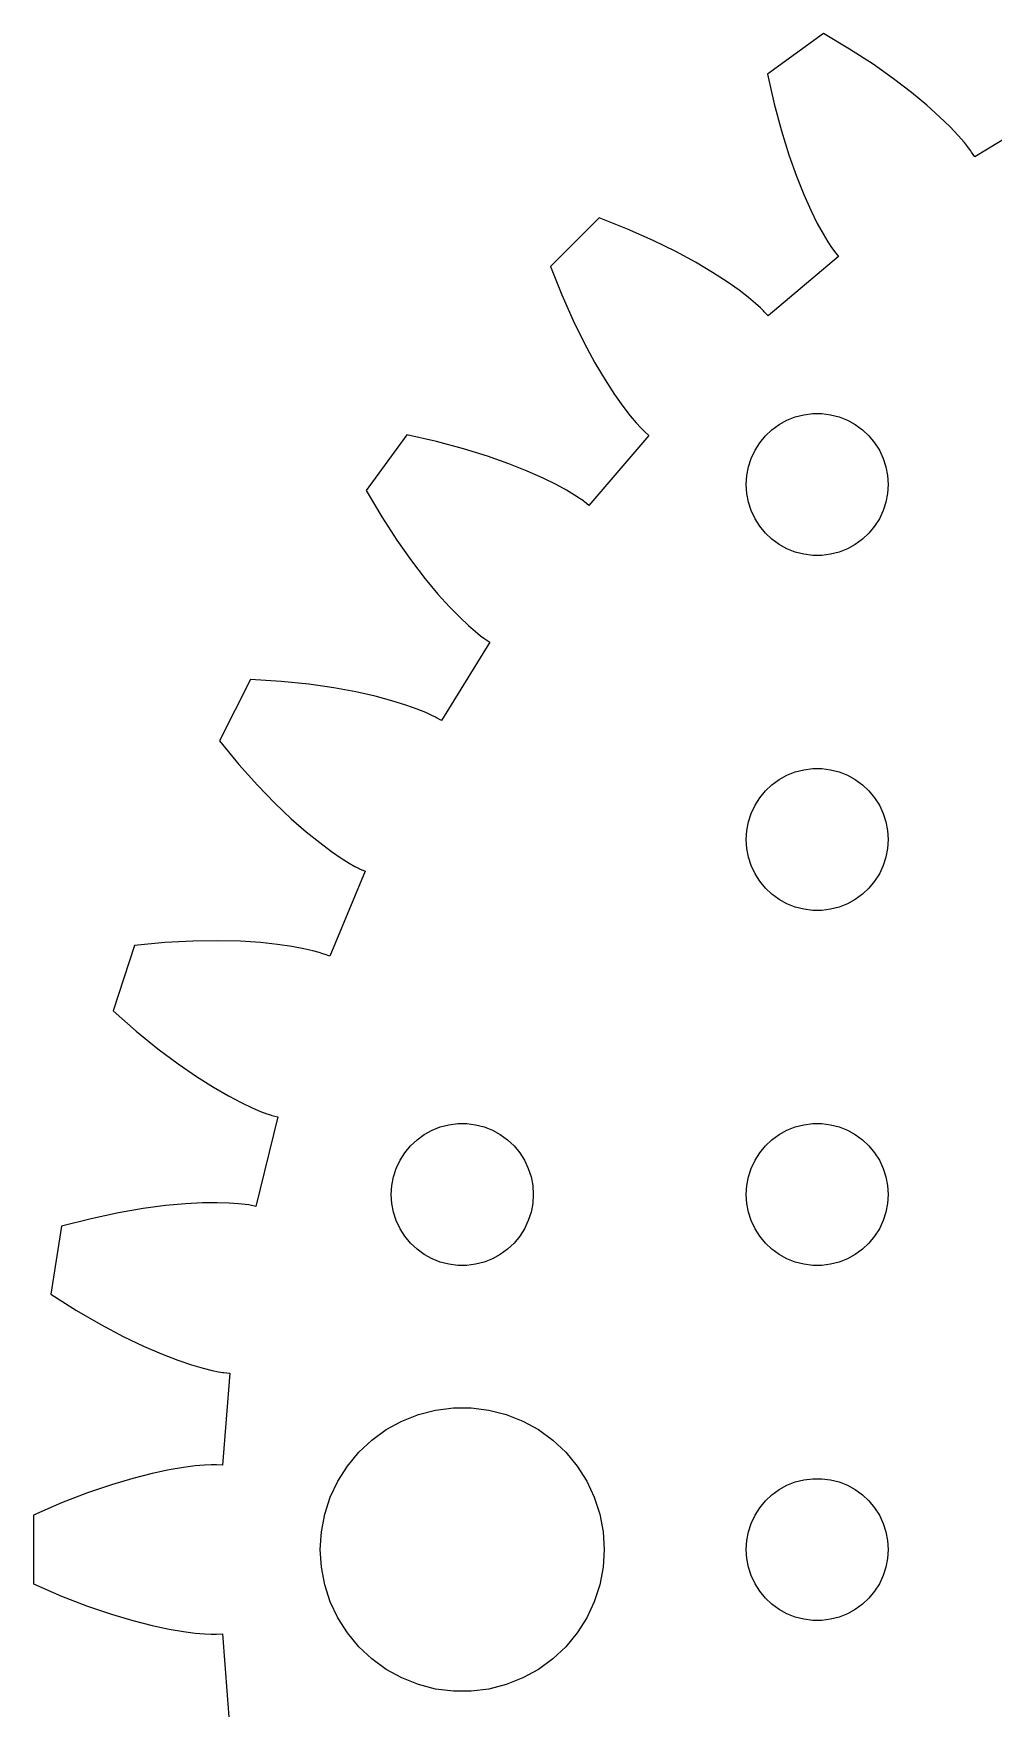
# Model space of a CAD drawing. Header units: metres. Extents: x -39 to 39, y 71 to 259.
# Drawn here: x -39.06 to -18.78, y 216.64 to 252.03 of the extents above; entities that cross this region are included whole.
import ezdxf

# ---------------------------------------------------------------- set-up
doc = ezdxf.new("R2010")
doc.units = ezdxf.units.M

msp = doc.modelspace()

# ---------------------------------------------------------------- linework, layer by layer
for p, q in [((-22.3703, 252.028), (-23.5472, 251.172)), ((-21.8155, 251.699), (-22.3703, 252.028)), ((-21.3214, 251.38), (-21.8155, 251.699)), ((-20.8862, 251.073), (-21.3214, 251.38)), ((-23.5472, 251.172), (-23.4064, 250.543)), ((-20.508, 250.783), (-20.8862, 251.073)), ((-23.4064, 250.543), (-23.2551, 249.975)), ((-20.1848, 250.514), (-20.508, 250.783)), ((-19.9142, 250.27), (-20.1848, 250.514)), ((-19.6936, 250.055), (-19.9142, 250.27)), ((-17.5079, 250.431), (-19.1696, 249.421)), ((-23.2551, 249.975), (-23.0978, 249.466)), ((-19.5202, 249.872), (-19.6936, 250.055)), ((-19.3912, 249.724), (-19.5202, 249.872)), ((-19.3032, 249.615), (-19.3912, 249.724)), ((-19.253, 249.547), (-19.3032, 249.615)), ((-19.2371, 249.524), (-19.253, 249.547)), ((-19.1696, 249.421), (-19.2371, 249.524)), ((-23.0978, 249.466), (-22.939, 249.017)), ((-22.939, 249.017), (-22.7832, 248.626)), ((-22.7832, 248.626), (-22.6349, 248.294)), ((-27.105, 248.134), (-28.1337, 247.105)), ((-26.5058, 247.896), (-27.105, 248.134)), ((-22.6349, 248.294), (-22.4982, 248.017)), ((-25.9677, 247.658), (-26.5058, 247.896)), ((-22.4982, 248.017), (-22.3775, 247.796)), ((-22.3775, 247.796), (-22.2769, 247.627)), ((-25.4899, 247.423), (-25.9677, 247.658)), ((-25.071, 247.196), (-25.4899, 247.423)), ((-22.2769, 247.627), (-22.2003, 247.51)), ((-22.2003, 247.51), (-22.1517, 247.441)), ((-22.1517, 247.441), (-22.1346, 247.419)), ((-22.1346, 247.419), (-22.0529, 247.318)), ((-28.1337, 247.105), (-27.8963, 246.506)), ((-24.7098, 246.981), (-25.071, 247.196)), ((-22.0529, 247.318), (-23.536, 246.06)), ((-24.4043, 246.782), (-24.7098, 246.981)), ((-24.1527, 246.604), (-24.4043, 246.782)), ((-27.8963, 246.506), (-27.6578, 245.968)), ((-23.9529, 246.45), (-24.1527, 246.604)), ((-23.8023, 246.324), (-23.9529, 246.45)), ((-23.6983, 246.23), (-23.8023, 246.324)), ((-27.6578, 245.968), (-27.4229, 245.49)), ((-23.6382, 246.172), (-23.6983, 246.23)), ((-23.6189, 246.151), (-23.6382, 246.172)), ((-23.536, 246.06), (-23.6189, 246.151)), ((-27.4229, 245.49), (-27.1958, 245.071)), ((-27.1958, 245.071), (-26.9809, 244.71)), ((-26.9809, 244.71), (-26.7823, 244.404)), ((-26.7823, 244.404), (-26.6041, 244.153)), ((-26.6041, 244.153), (-26.4502, 243.953)), ((-26.4502, 243.953), (-26.3245, 243.802)), ((-23.3037, 243.766), (-23.1387, 243.857)), ((-23.1387, 243.857), (-22.9635, 243.927)), ((-22.9635, 243.927), (-22.7811, 243.973)), ((-22.7811, 243.973), (-22.5942, 243.997)), ((-22.5942, 243.997), (-22.4058, 243.997)), ((-22.4058, 243.997), (-22.2189, 243.973)), ((-22.2189, 243.973), (-22.0365, 243.927)), ((-22.0365, 243.927), (-21.8613, 243.857)), ((-21.8613, 243.857), (-21.6963, 243.766)), ((-31.1724, 243.547), (-32.0275, 242.37)), ((-30.5434, 243.406), (-31.1724, 243.547)), ((-26.0549, 243.532), (-27.3229, 242.057)), ((-26.3245, 243.802), (-26.2305, 243.698)), ((-26.2305, 243.698), (-26.1717, 243.638)), ((-26.1717, 243.638), (-26.1514, 243.619)), ((-26.1514, 243.619), (-26.0549, 243.532)), ((-23.7135, 243.382), (-23.5934, 243.527)), ((-23.5934, 243.527), (-23.4561, 243.656)), ((-23.4561, 243.656), (-23.3037, 243.766)), ((-21.6963, 243.766), (-21.5439, 243.656)), ((-21.5439, 243.656), (-21.4065, 243.527)), ((-21.4065, 243.527), (-21.2865, 243.382)), ((-29.9747, 243.255), (-30.5434, 243.406)), ((-29.4659, 243.098), (-29.9747, 243.255)), ((-23.8947, 243.052), (-23.8145, 243.223)), ((-23.8145, 243.223), (-23.7135, 243.382)), ((-21.2865, 243.382), (-21.1855, 243.223)), ((-21.1855, 243.223), (-21.1053, 243.052)), ((-29.0167, 242.939), (-29.4659, 243.098)), ((-28.6263, 242.783), (-29.0167, 242.939)), ((-28.2935, 242.635), (-28.6263, 242.783)), ((-23.9882, 242.688), (-23.9529, 242.873)), ((-23.9529, 242.873), (-23.8947, 243.052)), ((-21.1053, 243.052), (-21.0471, 242.873)), ((-21.0471, 242.873), (-21.0118, 242.688)), ((-28.0172, 242.498), (-28.2935, 242.635)), ((-27.7957, 242.378), (-28.0172, 242.498)), ((-24, 242.5), (-23.9882, 242.688)), ((-23.9882, 242.312), (-24, 242.5)), ((-21.0118, 242.688), (-21, 242.5)), ((-21, 242.5), (-21.0118, 242.312)), ((-32.0275, 242.37), (-31.6993, 241.816)), ((-27.6273, 242.277), (-27.7957, 242.378)), ((-27.5099, 242.2), (-27.6273, 242.277)), ((-27.4413, 242.152), (-27.5099, 242.2)), ((-27.4191, 242.135), (-27.4413, 242.152)), ((-27.3229, 242.057), (-27.4191, 242.135)), ((-23.9529, 242.127), (-23.9882, 242.312)), ((-23.8947, 241.948), (-23.9529, 242.127)), ((-21.0471, 242.127), (-21.1053, 241.948)), ((-21.0118, 242.312), (-21.0471, 242.127)), ((-31.6993, 241.816), (-31.3796, 241.321)), ((-23.8145, 241.777), (-23.8947, 241.948)), ((-23.7135, 241.618), (-23.8145, 241.777)), ((-21.1855, 241.777), (-21.2865, 241.618)), ((-21.1053, 241.948), (-21.1855, 241.777)), ((-23.5934, 241.473), (-23.7135, 241.618)), ((-23.4561, 241.344), (-23.5934, 241.473)), ((-23.3037, 241.234), (-23.4561, 241.344)), ((-21.5439, 241.344), (-21.6963, 241.234)), ((-21.4065, 241.473), (-21.5439, 241.344)), ((-21.2865, 241.618), (-21.4065, 241.473)), ((-31.3796, 241.321), (-31.0728, 240.886)), ((-23.1387, 241.143), (-23.3037, 241.234)), ((-22.9635, 241.073), (-23.1387, 241.143)), ((-22.7811, 241.027), (-22.9635, 241.073)), ((-22.5942, 241.003), (-22.7811, 241.027)), ((-22.4058, 241.003), (-22.5942, 241.003)), ((-22.2189, 241.027), (-22.4058, 241.003)), ((-22.0365, 241.073), (-22.2189, 241.027)), ((-21.8613, 241.143), (-22.0365, 241.073)), ((-21.6963, 241.234), (-21.8613, 241.143)), ((-31.0728, 240.886), (-30.7829, 240.508)), ((-30.7829, 240.508), (-30.5141, 240.185)), ((-30.5141, 240.185), (-30.2702, 239.914)), ((-30.2702, 239.914), (-30.0549, 239.694)), ((-30.0549, 239.694), (-29.8716, 239.52)), ((-29.8716, 239.52), (-29.7239, 239.391)), ((-29.7239, 239.391), (-29.6148, 239.303)), ((-29.6148, 239.303), (-29.5473, 239.253)), ((-29.5473, 239.253), (-29.5243, 239.237)), ((-29.5243, 239.237), (-29.4152, 239.166)), ((-29.4152, 239.166), (-30.437, 237.511)), ((-34.4722, 238.381), (-35.1327, 237.085)), ((-33.8289, 238.34), (-34.4722, 238.381)), ((-33.2435, 238.28), (-33.8289, 238.34)), ((-32.7164, 238.204), (-33.2435, 238.28)), ((-32.2479, 238.117), (-32.7164, 238.204)), ((-31.8379, 238.025), (-32.2479, 238.117)), ((-31.4861, 237.93), (-31.8379, 238.025)), ((-31.1917, 237.838), (-31.4861, 237.93)), ((-30.9541, 237.754), (-31.1917, 237.838)), ((-30.772, 237.681), (-30.9541, 237.754)), ((-30.6441, 237.623), (-30.772, 237.681)), ((-30.5688, 237.586), (-30.6441, 237.623)), ((-30.5441, 237.573), (-30.5688, 237.586)), ((-30.437, 237.511), (-30.5441, 237.573)), ((-35.1327, 237.085), (-34.7217, 236.588)), ((-34.7217, 236.588), (-34.3286, 236.15)), ((-23.1387, 236.357), (-22.9635, 236.427)), ((-22.9635, 236.427), (-22.7811, 236.473)), ((-22.7811, 236.473), (-22.5942, 236.497)), ((-22.5942, 236.497), (-22.4058, 236.497)), ((-22.4058, 236.497), (-22.2189, 236.473)), ((-22.2189, 236.473), (-22.0365, 236.427)), ((-22.0365, 236.427), (-21.8613, 236.357)), ((-34.3286, 236.15), (-33.9575, 235.768)), ((-23.5934, 236.027), (-23.4561, 236.156)), ((-23.4561, 236.156), (-23.3037, 236.266)), ((-23.3037, 236.266), (-23.1387, 236.357)), ((-21.8613, 236.357), (-21.6963, 236.266)), ((-21.6963, 236.266), (-21.5439, 236.156)), ((-21.5439, 236.156), (-21.4065, 236.027)), ((-33.9575, 235.768), (-33.6121, 235.44)), ((-23.8947, 235.552), (-23.8145, 235.723)), ((-23.8145, 235.723), (-23.7135, 235.882)), ((-23.7135, 235.882), (-23.5934, 236.027)), ((-21.4065, 236.027), (-21.2865, 235.882)), ((-21.2865, 235.882), (-21.1855, 235.723)), ((-21.1855, 235.723), (-21.1053, 235.552)), ((-33.6121, 235.44), (-33.2961, 235.163)), ((-23.9882, 235.188), (-23.9529, 235.373)), ((-23.9529, 235.373), (-23.8947, 235.552)), ((-21.1053, 235.552), (-21.0471, 235.373)), ((-21.0471, 235.373), (-21.0118, 235.188)), ((-33.2961, 235.163), (-33.0128, 234.934)), ((-24, 235), (-23.9882, 235.188)), ((-23.9882, 234.812), (-24, 235)), ((-21.0118, 235.188), (-21, 235)), ((-21, 235), (-21.0118, 234.812)), ((-33.0128, 234.934), (-32.7656, 234.749)), ((-32.7656, 234.749), (-32.5575, 234.607)), ((-23.9529, 234.627), (-23.9882, 234.812)), ((-23.8947, 234.448), (-23.9529, 234.627)), ((-21.0471, 234.627), (-21.1053, 234.448)), ((-21.0118, 234.812), (-21.0471, 234.627)), ((-32.0513, 234.329), (-32.8016, 232.534)), ((-32.5575, 234.607), (-32.3914, 234.503)), ((-32.3914, 234.503), (-32.2699, 234.433)), ((-32.2699, 234.433), (-32.1954, 234.394)), ((-32.1954, 234.394), (-32.1701, 234.382)), ((-32.1701, 234.382), (-32.0513, 234.329)), ((-23.8145, 234.277), (-23.8947, 234.448)), ((-23.7135, 234.118), (-23.8145, 234.277)), ((-21.1855, 234.277), (-21.2865, 234.118)), ((-21.1053, 234.448), (-21.1855, 234.277)), ((-23.5934, 233.973), (-23.7135, 234.118)), ((-23.4561, 233.844), (-23.5934, 233.973)), ((-21.4065, 233.973), (-21.5439, 233.844)), ((-21.2865, 234.118), (-21.4065, 233.973)), ((-23.3037, 233.734), (-23.4561, 233.844)), ((-23.1387, 233.643), (-23.3037, 233.734)), ((-22.9635, 233.573), (-23.1387, 233.643)), ((-22.7811, 233.527), (-22.9635, 233.573)), ((-22.0365, 233.573), (-22.2189, 233.527)), ((-21.8613, 233.643), (-22.0365, 233.573)), ((-21.6963, 233.734), (-21.8613, 233.643)), ((-21.5439, 233.844), (-21.6963, 233.734)), ((-22.5942, 233.503), (-22.7811, 233.527)), ((-22.4058, 233.503), (-22.5942, 233.503)), ((-22.2189, 233.527), (-22.4058, 233.503)), ((-35.6938, 232.854), (-36.2815, 232.822)), ((-35.1614, 232.862), (-35.6938, 232.854)), ((-34.6851, 232.85), (-35.1614, 232.862)), ((-34.2656, 232.822), (-34.6851, 232.85)), ((-36.9232, 232.762), (-37.3728, 231.378)), ((-36.2815, 232.822), (-36.9232, 232.762)), ((-33.9033, 232.784), (-34.2656, 232.822)), ((-33.5982, 232.739), (-33.9033, 232.784)), ((-33.3503, 232.693), (-33.5982, 232.739)), ((-33.159, 232.649), (-33.3503, 232.693)), ((-33.0238, 232.613), (-33.159, 232.649)), ((-32.9435, 232.588), (-33.0238, 232.613)), ((-32.9171, 232.578), (-32.9435, 232.588)), ((-32.8016, 232.534), (-32.9171, 232.578)), ((-37.3728, 231.378), (-36.8892, 230.952)), ((-36.8892, 230.952), (-36.4324, 230.581)), ((-36.4324, 230.581), (-36.0061, 230.262)), ((-36.0061, 230.262), (-35.6136, 229.992)), ((-35.6136, 229.992), (-35.2581, 229.768)), ((-35.2581, 229.768), (-34.9425, 229.585)), ((-34.9425, 229.585), (-34.6695, 229.442)), ((-34.6695, 229.442), (-34.4417, 229.334)), ((-34.4417, 229.334), (-34.2613, 229.257)), ((-33.8982, 229.138), (-34.3585, 227.249)), ((-34.2613, 229.257), (-34.1304, 229.207)), ((-34.1304, 229.207), (-34.0507, 229.18)), ((-34.0507, 229.18), (-34.0238, 229.172)), ((-34.0238, 229.172), (-33.8982, 229.138)), ((-30.4635, 228.927), (-30.2811, 228.973)), ((-30.2811, 228.973), (-30.0942, 228.997)), ((-30.0942, 228.997), (-29.9058, 228.997)), ((-29.9058, 228.997), (-29.7189, 228.973)), ((-29.7189, 228.973), (-29.5365, 228.927)), ((-22.9635, 228.927), (-22.7811, 228.973)), ((-22.7811, 228.973), (-22.5942, 228.997)), ((-22.5942, 228.997), (-22.4058, 228.997)), ((-22.4058, 228.997), (-22.2189, 228.973)), ((-22.2189, 228.973), (-22.0365, 228.927)), ((-31.0934, 228.527), (-30.9561, 228.656)), ((-30.9561, 228.656), (-30.8037, 228.766)), ((-30.8037, 228.766), (-30.6387, 228.857)), ((-30.6387, 228.857), (-30.4635, 228.927)), ((-29.5365, 228.927), (-29.3613, 228.857)), ((-29.3613, 228.857), (-29.1963, 228.766)), ((-29.1963, 228.766), (-29.0439, 228.656)), ((-29.0439, 228.656), (-28.9065, 228.527)), ((-23.5934, 228.527), (-23.4561, 228.656)), ((-23.4561, 228.656), (-23.3037, 228.766)), ((-23.3037, 228.766), (-23.1387, 228.857)), ((-23.1387, 228.857), (-22.9635, 228.927)), ((-22.0365, 228.927), (-21.8613, 228.857)), ((-21.8613, 228.857), (-21.6963, 228.766)), ((-21.6963, 228.766), (-21.5439, 228.656)), ((-21.5439, 228.656), (-21.4065, 228.527)), ((-31.3145, 228.223), (-31.2135, 228.382)), ((-31.2135, 228.382), (-31.0934, 228.527)), ((-28.9065, 228.527), (-28.7865, 228.382)), ((-28.7865, 228.382), (-28.6855, 228.223)), ((-23.8145, 228.223), (-23.7135, 228.382)), ((-23.7135, 228.382), (-23.5934, 228.527)), ((-21.4065, 228.527), (-21.2865, 228.382)), ((-21.2865, 228.382), (-21.1855, 228.223)), ((-31.4529, 227.873), (-31.3947, 228.052)), ((-31.3947, 228.052), (-31.3145, 228.223)), ((-28.6855, 228.223), (-28.6053, 228.052)), ((-28.6053, 228.052), (-28.5471, 227.873)), ((-23.9529, 227.873), (-23.8947, 228.052)), ((-23.8947, 228.052), (-23.8145, 228.223)), ((-21.1855, 228.223), (-21.1053, 228.052)), ((-21.1053, 228.052), (-21.0471, 227.873)), ((-31.5, 227.5), (-31.4882, 227.688)), ((-31.4882, 227.688), (-31.4529, 227.873)), ((-28.5471, 227.873), (-28.5118, 227.688)), ((-28.5118, 227.688), (-28.5, 227.5)), ((-24, 227.5), (-23.9882, 227.688)), ((-23.9882, 227.688), (-23.9529, 227.873)), ((-21.0471, 227.873), (-21.0118, 227.688)), ((-21.0118, 227.688), (-21, 227.5)), ((-36.7405, 227.203), (-37.2652, 227.112)), ((-36.2682, 227.265), (-36.7405, 227.203)), ((-35.8496, 227.304), (-36.2682, 227.265)), ((-35.4857, 227.323), (-35.8496, 227.304)), ((-35.1774, 227.327), (-35.4857, 227.323)), ((-34.9253, 227.32), (-35.1774, 227.327)), ((-34.7296, 227.306), (-34.9253, 227.32)), ((-34.5903, 227.291), (-34.7296, 227.306)), ((-34.5071, 227.279), (-34.5903, 227.291)), ((-34.4795, 227.274), (-34.5071, 227.279)), ((-34.3585, 227.249), (-34.4795, 227.274)), ((-31.4882, 227.312), (-31.5, 227.5)), ((-31.4529, 227.127), (-31.4882, 227.312)), ((-28.5118, 227.312), (-28.5471, 227.127)), ((-28.5, 227.5), (-28.5118, 227.312)), ((-23.9882, 227.312), (-24, 227.5)), ((-23.9529, 227.127), (-23.9882, 227.312)), ((-21.0118, 227.312), (-21.0471, 227.127)), ((-21, 227.5), (-21.0118, 227.312)), ((-38.465, 226.829), (-38.6926, 225.392)), ((-37.8407, 226.989), (-38.465, 226.829)), ((-37.2652, 227.112), (-37.8407, 226.989)), ((-31.3947, 226.948), (-31.4529, 227.127)), ((-31.3145, 226.777), (-31.3947, 226.948)), ((-28.6053, 226.948), (-28.6855, 226.777)), ((-28.5471, 227.127), (-28.6053, 226.948)), ((-23.8947, 226.948), (-23.9529, 227.127)), ((-23.8145, 226.777), (-23.8947, 226.948)), ((-21.1053, 226.948), (-21.1855, 226.777)), ((-21.0471, 227.127), (-21.1053, 226.948)), ((-31.2135, 226.618), (-31.3145, 226.777)), ((-31.0934, 226.473), (-31.2135, 226.618)), ((-28.7865, 226.618), (-28.9065, 226.473)), ((-28.6855, 226.777), (-28.7865, 226.618)), ((-23.7135, 226.618), (-23.8145, 226.777)), ((-23.5934, 226.473), (-23.7135, 226.618)), ((-21.2865, 226.618), (-21.4065, 226.473)), ((-21.1855, 226.777), (-21.2865, 226.618)), ((-30.9561, 226.344), (-31.0934, 226.473)), ((-30.8037, 226.234), (-30.9561, 226.344)), ((-30.6387, 226.143), (-30.8037, 226.234)), ((-30.4635, 226.073), (-30.6387, 226.143)), ((-29.3613, 226.143), (-29.5365, 226.073)), ((-29.1963, 226.234), (-29.3613, 226.143)), ((-29.0439, 226.344), (-29.1963, 226.234)), ((-28.9065, 226.473), (-29.0439, 226.344)), ((-23.4561, 226.344), (-23.5934, 226.473)), ((-23.3037, 226.234), (-23.4561, 226.344)), ((-23.1387, 226.143), (-23.3037, 226.234)), ((-22.9635, 226.073), (-23.1387, 226.143)), ((-21.8613, 226.143), (-22.0365, 226.073)), ((-21.6963, 226.234), (-21.8613, 226.143)), ((-21.5439, 226.344), (-21.6963, 226.234)), ((-21.4065, 226.473), (-21.5439, 226.344)), ((-30.2811, 226.027), (-30.4635, 226.073)), ((-30.0942, 226.003), (-30.2811, 226.027)), ((-29.9058, 226.003), (-30.0942, 226.003)), ((-29.7189, 226.027), (-29.9058, 226.003)), ((-29.5365, 226.073), (-29.7189, 226.027)), ((-22.7811, 226.027), (-22.9635, 226.073)), ((-22.5942, 226.003), (-22.7811, 226.027)), ((-22.4058, 226.003), (-22.5942, 226.003)), ((-22.2189, 226.027), (-22.4058, 226.003)), ((-22.0365, 226.073), (-22.2189, 226.027)), ((-38.6926, 225.392), (-38.1483, 225.047)), ((-38.1483, 225.047), (-37.6391, 224.751)), ((-37.6391, 224.751), (-37.1682, 224.503)), ((-37.1682, 224.503), (-36.7382, 224.298)), ((-36.7382, 224.298), (-36.352, 224.132)), ((-36.352, 224.132), (-36.0118, 224.001)), ((-36.0118, 224.001), (-35.7198, 223.902)), ((-35.7198, 223.902), (-35.4778, 223.831)), ((-35.4778, 223.831), (-35.2876, 223.783)), ((-35.2876, 223.783), (-35.1505, 223.754)), ((-35.1505, 223.754), (-35.0676, 223.74)), ((-34.9104, 223.723), (-35.0694, 221.784)), ((-35.0676, 223.74), (-35.0398, 223.737)), ((-35.0398, 223.737), (-34.9104, 223.723)), ((-30.927, 222.853), (-30.5621, 222.947)), ((-30.5621, 222.947), (-30.1884, 222.994)), ((-30.1884, 222.994), (-29.8116, 222.994)), ((-29.8116, 222.994), (-29.4379, 222.947)), ((-29.4379, 222.947), (-29.0729, 222.853)), ((-31.6075, 222.533), (-31.2773, 222.714)), ((-31.2773, 222.714), (-30.927, 222.853)), ((-29.0729, 222.853), (-28.7227, 222.714)), ((-28.7227, 222.714), (-28.3925, 222.533)), ((-32.1869, 222.054), (-31.9123, 222.312)), ((-31.9123, 222.312), (-31.6075, 222.533)), ((-28.3925, 222.533), (-28.0877, 222.312)), ((-28.0877, 222.312), (-27.8131, 222.054)), ((-32.427, 221.763), (-32.1869, 222.054)), ((-27.8131, 222.054), (-27.5729, 221.763)), ((-36.5508, 221.606), (-36.9582, 221.502)), ((-36.1944, 221.681), (-36.5508, 221.606)), ((-35.8905, 221.733), (-36.1944, 221.681)), ((-35.6404, 221.766), (-35.8905, 221.733)), ((-35.445, 221.783), (-35.6404, 221.766)), ((-35.305, 221.791), (-35.445, 221.783)), ((-35.2209, 221.791), (-35.305, 221.791)), ((-35.1929, 221.791), (-35.2209, 221.791)), ((-35.0694, 221.784), (-35.1929, 221.791)), ((-32.6289, 221.445), (-32.427, 221.763)), ((-27.5729, 221.763), (-27.3711, 221.445)), ((-37.919, 221.195), (-38.4681, 220.983)), ((-37.415, 221.367), (-37.919, 221.195)), ((-36.9582, 221.502), (-37.415, 221.367)), ((-32.7893, 221.104), (-32.6289, 221.445)), ((-27.3711, 221.445), (-27.2107, 221.104)), ((-23.4561, 221.156), (-23.3037, 221.266)), ((-23.3037, 221.266), (-23.1387, 221.357)), ((-23.1387, 221.357), (-22.9635, 221.427)), ((-22.9635, 221.427), (-22.7811, 221.473)), ((-22.7811, 221.473), (-22.5942, 221.497)), ((-22.5942, 221.497), (-22.4058, 221.497)), ((-22.4058, 221.497), (-22.2189, 221.473)), ((-22.2189, 221.473), (-22.0365, 221.427)), ((-22.0365, 221.427), (-21.8613, 221.357)), ((-21.8613, 221.357), (-21.6963, 221.266)), ((-21.6963, 221.266), (-21.5439, 221.156)), ((-38.4681, 220.983), (-39.0597, 220.727)), ((-32.9057, 220.746), (-32.7893, 221.104)), ((-27.2107, 221.104), (-27.0942, 220.746)), ((-23.8145, 220.723), (-23.7135, 220.882)), ((-23.7135, 220.882), (-23.5934, 221.027)), ((-23.5934, 221.027), (-23.4561, 221.156)), ((-21.5439, 221.156), (-21.4065, 221.027)), ((-21.4065, 221.027), (-21.2865, 220.882)), ((-21.2865, 220.882), (-21.1855, 220.723)), ((-39.0597, 220.727), (-39.0597, 219.273)), ((-32.9763, 220.376), (-32.9057, 220.746)), ((-27.0942, 220.746), (-27.0237, 220.376)), ((-23.9529, 220.373), (-23.8947, 220.552)), ((-23.8947, 220.552), (-23.8145, 220.723)), ((-21.1855, 220.723), (-21.1053, 220.552)), ((-21.1053, 220.552), (-21.0471, 220.373)), ((-33, 220), (-32.9763, 220.376)), ((-27.0237, 220.376), (-27, 220)), ((-24, 220), (-23.9882, 220.188)), ((-23.9882, 220.188), (-23.9529, 220.373)), ((-21.0471, 220.373), (-21.0118, 220.188)), ((-21.0118, 220.188), (-21, 220)), ((-32.9763, 219.624), (-33, 220)), ((-27, 220), (-27.0237, 219.624)), ((-23.9882, 219.812), (-24, 220)), ((-23.9529, 219.627), (-23.9882, 219.812)), ((-21.0118, 219.812), (-21.0471, 219.627)), ((-21, 220), (-21.0118, 219.812)), ((-32.9057, 219.254), (-32.9763, 219.624)), ((-27.0237, 219.624), (-27.0942, 219.254)), ((-23.8947, 219.448), (-23.9529, 219.627)), ((-23.8145, 219.277), (-23.8947, 219.448)), ((-21.1053, 219.448), (-21.1855, 219.277)), ((-21.0471, 219.627), (-21.1053, 219.448)), ((-39.0597, 219.273), (-38.4681, 219.017)), ((-32.7893, 218.896), (-32.9057, 219.254)), ((-27.0942, 219.254), (-27.2107, 218.896)), ((-23.7135, 219.118), (-23.8145, 219.277)), ((-23.5934, 218.973), (-23.7135, 219.118)), ((-21.2865, 219.118), (-21.4065, 218.973)), ((-21.1855, 219.277), (-21.2865, 219.118)), ((-38.4681, 219.017), (-37.919, 218.805)), ((-37.919, 218.805), (-37.415, 218.633)), ((-32.6289, 218.555), (-32.7893, 218.896)), ((-27.2107, 218.896), (-27.3711, 218.555)), ((-23.4561, 218.844), (-23.5934, 218.973)), ((-23.3037, 218.734), (-23.4561, 218.844)), ((-23.1387, 218.643), (-23.3037, 218.734)), ((-21.6963, 218.734), (-21.8613, 218.643)), ((-21.5439, 218.844), (-21.6963, 218.734)), ((-21.4065, 218.973), (-21.5439, 218.844)), ((-37.415, 218.633), (-36.9582, 218.498)), ((-36.9582, 218.498), (-36.5508, 218.394)), ((-36.5508, 218.394), (-36.1944, 218.319)), ((-32.427, 218.237), (-32.6289, 218.555)), ((-27.3711, 218.555), (-27.5729, 218.237)), ((-22.9635, 218.573), (-23.1387, 218.643)), ((-22.7811, 218.527), (-22.9635, 218.573)), ((-22.5942, 218.503), (-22.7811, 218.527)), ((-22.4058, 218.503), (-22.5942, 218.503)), ((-22.2189, 218.527), (-22.4058, 218.503)), ((-22.0365, 218.573), (-22.2189, 218.527)), ((-21.8613, 218.643), (-22.0365, 218.573)), ((-36.1944, 218.319), (-35.8905, 218.267)), ((-35.8905, 218.267), (-35.6404, 218.234)), ((-35.6404, 218.234), (-35.445, 218.217)), ((-35.445, 218.217), (-35.305, 218.209)), ((-35.305, 218.209), (-35.2209, 218.209)), ((-35.2209, 218.209), (-35.1929, 218.209)), ((-35.1929, 218.209), (-35.063, 218.216)), ((-35.063, 218.216), (-34.9168, 216.276)), ((-32.1869, 217.946), (-32.427, 218.237)), ((-27.5729, 218.237), (-27.8131, 217.946)), ((-31.9123, 217.688), (-32.1869, 217.946)), ((-31.6075, 217.467), (-31.9123, 217.688)), ((-28.0877, 217.688), (-28.3925, 217.467)), ((-27.8131, 217.946), (-28.0877, 217.688)), ((-31.2773, 217.286), (-31.6075, 217.467)), ((-30.927, 217.147), (-31.2773, 217.286)), ((-28.7227, 217.286), (-29.0729, 217.147)), ((-28.3925, 217.467), (-28.7227, 217.286)), ((-30.5621, 217.053), (-30.927, 217.147)), ((-30.1884, 217.006), (-30.5621, 217.053)), ((-29.8116, 217.006), (-30.1884, 217.006)), ((-29.4379, 217.053), (-29.8116, 217.006)), ((-29.0729, 217.147), (-29.4379, 217.053))]:
    msp.add_line(p, q)

doc.saveas('drawing.dxf')
